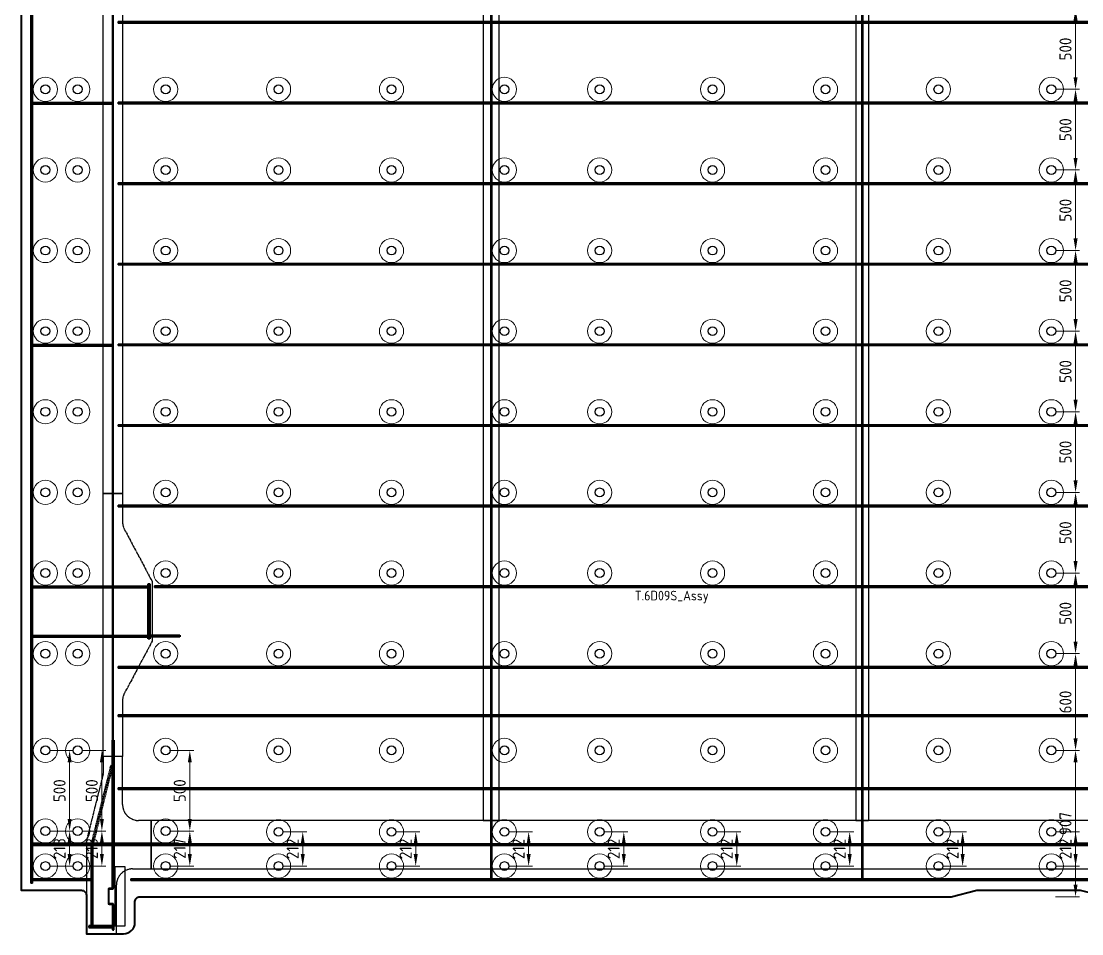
# Model space of a CAD drawing. Header units: millimetres. Extents: x -15442 to 12548, y -1071 to 35750.
# Drawn here: x -543 to 6031, y -1071 to 4589 of the extents above; entities that cross this region are included whole.
import ezdxf

# ---------------------------------------------------------------- set-up
doc = ezdxf.new("R2010")
doc.units = ezdxf.units.MM
doc.linetypes.add('AM_ISO02W050', pattern=[7.5, 6, -1.5])
doc.linetypes.add('AM_ISO09W050', pattern=[22.5, 12, -1.5, 3, -1.5, 3, -1.5])
for name, color, linetype, lineweight in [('Mechanical-AM_0', 7, 'Continuous', 40), ('Mechanical-AM_11', 3, 'AM_ISO09W050', 25), ('Mechanical-AM_3', 6, 'AM_ISO02W050', 35), ('Mechanical-AM_9', 253, 'Continuous', 0)]:
    doc.layers.add(name, color=color, linetype=linetype, lineweight=lineweight)
doc.styles.add('ACISOTS', font='isocp.shx', dxfattribs={"height": 1})
doc.styles.get("Standard").update_dxf_attribs({"font": 'ISOCP.SHX'})
doc.dimstyles.new('AM_ISO', dxfattribs={"dimtxt": 3, "dimasz": 3, "dimexe": 1, "dimexo": 1, "dimgap": 1, "dimtad": 1, "dimdec": 0, "dimdsep": 46, "dimtxsty": 'Standard', "dimcen": 0, "dimclrd": 256, "dimclre": 256, "dimclrt": 2, "dimadec": 0, "dimazin": 2, "dimtp": 0.1, "dimtm": 0.1, "dimtfac": 0.71, "dimtdec": 0, "dimtmove": 0, "dimatfit": 3, "dimfxl": 1, "dimtzin": 0, "dimlwd": -1, "dimlwe": -1, "dimarcsym": 1})

# ---------------------------------------------------------------- blocks, each defined once
blk = doc.blocks.new('cover in closed box DN90xSCH40')
for points in [[(30, 51), (5, 51), (5, 45), (30, 45)], [(36, -48), (36, 48), (30, 48), (30, -48)], [(30, -45), (5, -45), (5, -51), (30, -51)]]:
    blk.add_lwpolyline(points, close=True)
for points in [[(5, 51), (2, 51), (5, 48)], [(30, 48), (30, 51), (33, 48)], [(5, -51), (5, -48), (2, -51)], [(30, -48), (30, -51), (33, -48)]]:
    blk.add_solid(points)
blk = doc.blocks.new('*D1956')
at = {"layer": 'Defpoints', "color": 0, "transparency": 16777216}
for p in [(5842.3, 66.7), (5992.3, 66.7), (5842.3, -840.8)]:
    blk.add_point(p, dxfattribs=at)
at = {"layer": 'Mechanical-AM_9', "transparency": 16777216}
for p, q in [((5867.3, 66.7), (6017.3, 66.7)), ((5992.3, -765.8), (5992.3, -8.3)), ((5867.3, -840.8), (6017.3, -840.8))]:
    blk.add_line(p, q, dxfattribs=at)
for points in [[(5979.8, -8.3), (6004.8, -8.3), (5992.3, 66.7)], [(5979.8, -765.8), (6004.8, -765.8), (5992.3, -840.8)]]:
    blk.add_solid(points, dxfattribs=at)
at = {"layer": 'Mechanical-AM_9', "color": 2, "transparency": 16777216, "insert": (5929.8, -387), "char_height": 75, "attachment_point": 5, "rotation": 90}
blk.add_mtext('907', dxfattribs=at)
blk = doc.blocks.new('*D1955')
at = {"layer": 'Defpoints', "color": 0, "transparency": 16777216}
for p in [(5842.3, 666.7), (5992.3, 666.7), (5842.3, 66.7)]:
    blk.add_point(p, dxfattribs=at)
at = {"layer": 'Mechanical-AM_9', "transparency": 16777216}
for p, q in [((5867.3, 666.7), (6017.3, 666.7)), ((5992.3, 141.7), (5992.3, 591.7)), ((5867.3, 66.7), (6017.3, 66.7))]:
    blk.add_line(p, q, dxfattribs=at)
for points in [[(5979.8, 591.7), (6004.8, 591.7), (5992.3, 666.7)], [(5979.8, 141.7), (6004.8, 141.7), (5992.3, 66.7)]]:
    blk.add_solid(points, dxfattribs=at)
at = {"layer": 'Mechanical-AM_9', "color": 2, "transparency": 16777216, "insert": (5929.8, 366.7), "char_height": 75, "attachment_point": 5, "rotation": 90}
blk.add_mtext('600', dxfattribs=at)
blk = doc.blocks.new('*D1954')
at = {"layer": 'Defpoints', "color": 0, "transparency": 16777216}
for p in [(5842.3, 1166.7), (5992.3, 1166.7), (5842.3, 666.7)]:
    blk.add_point(p, dxfattribs=at)
at = {"layer": 'Mechanical-AM_9', "transparency": 16777216}
for p, q in [((5867.3, 1166.7), (6017.3, 1166.7)), ((5992.3, 741.7), (5992.3, 1091.7)), ((5867.3, 666.7), (6017.3, 666.7))]:
    blk.add_line(p, q, dxfattribs=at)
for points in [[(5979.8, 1091.7), (6004.8, 1091.7), (5992.3, 1166.7)], [(5979.8, 741.7), (6004.8, 741.7), (5992.3, 666.7)]]:
    blk.add_solid(points, dxfattribs=at)
at = {"layer": 'Mechanical-AM_9', "color": 2, "transparency": 16777216, "insert": (5929.8, 916.7), "char_height": 75, "attachment_point": 5, "rotation": 90}
blk.add_mtext('500', dxfattribs=at)
blk = doc.blocks.new('*D1953')
at = {"layer": 'Defpoints', "color": 0, "transparency": 16777216}
for p in [(5842.3, 1666.7), (5992.3, 1666.7), (5842.3, 1166.7)]:
    blk.add_point(p, dxfattribs=at)
at = {"layer": 'Mechanical-AM_9', "transparency": 16777216}
for p, q in [((5867.3, 1666.7), (6017.3, 1666.7)), ((5992.3, 1241.7), (5992.3, 1591.7)), ((5867.3, 1166.7), (6017.3, 1166.7))]:
    blk.add_line(p, q, dxfattribs=at)
for points in [[(5979.8, 1591.7), (6004.8, 1591.7), (5992.3, 1666.7)], [(5979.8, 1241.7), (6004.8, 1241.7), (5992.3, 1166.7)]]:
    blk.add_solid(points, dxfattribs=at)
at = {"layer": 'Mechanical-AM_9', "color": 2, "transparency": 16777216, "insert": (5929.8, 1416.7), "char_height": 75, "attachment_point": 5, "rotation": 90}
blk.add_mtext('500', dxfattribs=at)
blk = doc.blocks.new('*D1952')
at = {"layer": 'Defpoints', "color": 0, "transparency": 16777216}
for p in [(5842.3, 2166.7), (5992.3, 2166.7), (5842.3, 1666.7)]:
    blk.add_point(p, dxfattribs=at)
at = {"layer": 'Mechanical-AM_9', "transparency": 16777216}
for p, q in [((5867.3, 2166.7), (6017.3, 2166.7)), ((5992.3, 1741.7), (5992.3, 2091.7)), ((5867.3, 1666.7), (6017.3, 1666.7))]:
    blk.add_line(p, q, dxfattribs=at)
for points in [[(5979.8, 2091.7), (6004.8, 2091.7), (5992.3, 2166.7)], [(5979.8, 1741.7), (6004.8, 1741.7), (5992.3, 1666.7)]]:
    blk.add_solid(points, dxfattribs=at)
at = {"layer": 'Mechanical-AM_9', "color": 2, "transparency": 16777216, "insert": (5929.8, 1916.7), "char_height": 75, "attachment_point": 5, "rotation": 90}
blk.add_mtext('500', dxfattribs=at)
blk = doc.blocks.new('*D1951')
at = {"layer": 'Defpoints', "color": 0, "transparency": 16777216}
for p in [(5842.3, 2666.7), (5992.3, 2666.7), (5842.3, 2166.7)]:
    blk.add_point(p, dxfattribs=at)
at = {"layer": 'Mechanical-AM_9', "transparency": 16777216}
for p, q in [((5867.3, 2666.7), (6017.3, 2666.7)), ((5992.3, 2241.7), (5992.3, 2591.7)), ((5867.3, 2166.7), (6017.3, 2166.7))]:
    blk.add_line(p, q, dxfattribs=at)
for points in [[(5979.8, 2591.7), (6004.8, 2591.7), (5992.3, 2666.7)], [(5979.8, 2241.7), (6004.8, 2241.7), (5992.3, 2166.7)]]:
    blk.add_solid(points, dxfattribs=at)
at = {"layer": 'Mechanical-AM_9', "color": 2, "transparency": 16777216, "insert": (5929.8, 2416.7), "char_height": 75, "attachment_point": 5, "rotation": 90}
blk.add_mtext('500', dxfattribs=at)
blk = doc.blocks.new('*D1950')
at = {"layer": 'Defpoints', "color": 0, "transparency": 16777216}
for p in [(5842.3, 3166.7), (5992.3, 3166.7), (5842.3, 2666.7)]:
    blk.add_point(p, dxfattribs=at)
at = {"layer": 'Mechanical-AM_9', "transparency": 16777216}
for p, q in [((5867.3, 3166.7), (6017.3, 3166.7)), ((5992.3, 2741.7), (5992.3, 3091.7)), ((5867.3, 2666.7), (6017.3, 2666.7))]:
    blk.add_line(p, q, dxfattribs=at)
for points in [[(5979.8, 3091.7), (6004.8, 3091.7), (5992.3, 3166.7)], [(5979.8, 2741.7), (6004.8, 2741.7), (5992.3, 2666.7)]]:
    blk.add_solid(points, dxfattribs=at)
at = {"layer": 'Mechanical-AM_9', "color": 2, "transparency": 16777216, "insert": (5929.8, 2916.7), "char_height": 75, "attachment_point": 5, "rotation": 90}
blk.add_mtext('500', dxfattribs=at)
blk = doc.blocks.new('*D1949')
at = {"layer": 'Defpoints', "color": 0, "transparency": 16777216}
for p in [(5842.3, 3666.7), (5992.3, 3666.7), (5842.3, 3166.7)]:
    blk.add_point(p, dxfattribs=at)
at = {"layer": 'Mechanical-AM_9', "transparency": 16777216}
for p, q in [((5867.3, 3666.7), (6017.3, 3666.7)), ((5992.3, 3241.7), (5992.3, 3591.7)), ((5867.3, 3166.7), (6017.3, 3166.7))]:
    blk.add_line(p, q, dxfattribs=at)
for points in [[(5979.8, 3591.7), (6004.8, 3591.7), (5992.3, 3666.7)], [(5979.8, 3241.7), (6004.8, 3241.7), (5992.3, 3166.7)]]:
    blk.add_solid(points, dxfattribs=at)
at = {"layer": 'Mechanical-AM_9', "color": 2, "transparency": 16777216, "insert": (5929.8, 3416.7), "char_height": 75, "attachment_point": 5, "rotation": 90}
blk.add_mtext('500', dxfattribs=at)
blk = doc.blocks.new('*D1948')
at = {"layer": 'Defpoints', "color": 0, "transparency": 16777216}
for p in [(5842.3, 4166.7), (5992.3, 4166.7), (5842.3, 3666.7)]:
    blk.add_point(p, dxfattribs=at)
at = {"layer": 'Mechanical-AM_9', "transparency": 16777216}
for p, q in [((5867.3, 4166.7), (6017.3, 4166.7)), ((5992.3, 3741.7), (5992.3, 4091.7)), ((5867.3, 3666.7), (6017.3, 3666.7))]:
    blk.add_line(p, q, dxfattribs=at)
for points in [[(5979.8, 4091.7), (6004.8, 4091.7), (5992.3, 4166.7)], [(5979.8, 3741.7), (6004.8, 3741.7), (5992.3, 3666.7)]]:
    blk.add_solid(points, dxfattribs=at)
at = {"layer": 'Mechanical-AM_9', "color": 2, "transparency": 16777216, "insert": (5929.8, 3916.7), "char_height": 75, "attachment_point": 5, "rotation": 90}
blk.add_mtext('500', dxfattribs=at)
blk = doc.blocks.new('*D1947')
at = {"layer": 'Defpoints', "color": 0, "transparency": 16777216}
for p in [(5842.3, 4666.7), (5992.3, 4666.7), (5842.3, 4166.7)]:
    blk.add_point(p, dxfattribs=at)
at = {"layer": 'Mechanical-AM_9', "transparency": 16777216}
for p, q in [((5867.3, 4666.7), (6017.3, 4666.7)), ((5992.3, 4241.7), (5992.3, 4591.7)), ((5867.3, 4166.7), (6017.3, 4166.7))]:
    blk.add_line(p, q, dxfattribs=at)
for points in [[(5979.8, 4591.7), (6004.8, 4591.7), (5992.3, 4666.7)], [(5979.8, 4241.7), (6004.8, 4241.7), (5992.3, 4166.7)]]:
    blk.add_solid(points, dxfattribs=at)
at = {"layer": 'Mechanical-AM_9', "color": 2, "transparency": 16777216, "insert": (5929.8, 4416.7), "char_height": 75, "attachment_point": 5, "rotation": 90}
blk.add_mtext('500', dxfattribs=at)
blk = doc.blocks.new('*D1936')
at = {"layer": 'Defpoints', "color": 0, "transparency": 16777216}
for p in [(5842.3, -438.3), (5842.3, -650.8), (5992.3, -650.8)]:
    blk.add_point(p, dxfattribs=at)
at = {"layer": 'Mechanical-AM_9', "transparency": 16777216}
for p, q in [((5867.3, -438.3), (6017.3, -438.3)), ((5992.3, -513.3), (5992.3, -575.8)), ((5867.3, -650.8), (6017.3, -650.8))]:
    blk.add_line(p, q, dxfattribs=at)
for points in [[(5979.8, -513.3), (6004.8, -513.3), (5992.3, -438.3)], [(5979.8, -575.8), (6004.8, -575.8), (5992.3, -650.8)]]:
    blk.add_solid(points, dxfattribs=at)
at = {"layer": 'Mechanical-AM_9', "color": 2, "transparency": 16777216, "insert": (5929.8, -544.5), "char_height": 75, "attachment_point": 5, "rotation": 90}
blk.add_mtext('212', dxfattribs=at)
blk = doc.blocks.new('*D1921')
at = {"layer": 'Defpoints', "color": 0, "transparency": 16777216}
for p in [(5142.3, -438.3), (5142.3, -650.8), (5292.3, -650.8)]:
    blk.add_point(p, dxfattribs=at)
at = {"layer": 'Mechanical-AM_9', "transparency": 16777216}
for p, q in [((5167.3, -438.3), (5317.3, -438.3)), ((5292.3, -513.3), (5292.3, -575.8)), ((5167.3, -650.8), (5317.3, -650.8))]:
    blk.add_line(p, q, dxfattribs=at)
for points in [[(5279.8, -513.3), (5304.8, -513.3), (5292.3, -438.3)], [(5279.8, -575.8), (5304.8, -575.8), (5292.3, -650.8)]]:
    blk.add_solid(points, dxfattribs=at)
at = {"layer": 'Mechanical-AM_9', "color": 2, "transparency": 16777216, "insert": (5229.8, -544.5), "char_height": 75, "attachment_point": 5, "rotation": 90}
blk.add_mtext('212', dxfattribs=at)
blk = doc.blocks.new('*D1920')
at = {"layer": 'Defpoints', "color": 0, "transparency": 16777216}
for p in [(4442.3, -438.3), (4442.3, -650.8), (4592.3, -650.8)]:
    blk.add_point(p, dxfattribs=at)
at = {"layer": 'Mechanical-AM_9', "transparency": 16777216}
for p, q in [((4467.3, -438.3), (4617.3, -438.3)), ((4592.3, -513.3), (4592.3, -575.8)), ((4467.3, -650.8), (4617.3, -650.8))]:
    blk.add_line(p, q, dxfattribs=at)
for points in [[(4579.8, -513.3), (4604.8, -513.3), (4592.3, -438.3)], [(4579.8, -575.8), (4604.8, -575.8), (4592.3, -650.8)]]:
    blk.add_solid(points, dxfattribs=at)
at = {"layer": 'Mechanical-AM_9', "color": 2, "transparency": 16777216, "insert": (4529.8, -544.5), "char_height": 75, "attachment_point": 5, "rotation": 90}
blk.add_mtext('212', dxfattribs=at)
blk = doc.blocks.new('*D1919')
at = {"layer": 'Defpoints', "color": 0, "transparency": 16777216}
for p in [(3742.3, -438.3), (3742.3, -650.8), (3892.3, -650.8)]:
    blk.add_point(p, dxfattribs=at)
at = {"layer": 'Mechanical-AM_9', "transparency": 16777216}
for p, q in [((3767.3, -438.3), (3917.3, -438.3)), ((3892.3, -513.3), (3892.3, -575.8)), ((3767.3, -650.8), (3917.3, -650.8))]:
    blk.add_line(p, q, dxfattribs=at)
for points in [[(3879.8, -513.3), (3904.8, -513.3), (3892.3, -438.3)], [(3879.8, -575.8), (3904.8, -575.8), (3892.3, -650.8)]]:
    blk.add_solid(points, dxfattribs=at)
at = {"layer": 'Mechanical-AM_9', "color": 2, "transparency": 16777216, "insert": (3829.8, -544.5), "char_height": 75, "attachment_point": 5, "rotation": 90}
blk.add_mtext('212', dxfattribs=at)
blk = doc.blocks.new('*D1918')
at = {"layer": 'Defpoints', "color": 0, "transparency": 16777216}
for p in [(3042.3, -438.3), (3042.3, -650.8), (3192.3, -650.8)]:
    blk.add_point(p, dxfattribs=at)
at = {"layer": 'Mechanical-AM_9', "transparency": 16777216}
for p, q in [((3067.3, -438.3), (3217.3, -438.3)), ((3192.3, -513.3), (3192.3, -575.8)), ((3067.3, -650.8), (3217.3, -650.8))]:
    blk.add_line(p, q, dxfattribs=at)
for points in [[(3179.8, -513.3), (3204.8, -513.3), (3192.3, -438.3)], [(3179.8, -575.8), (3204.8, -575.8), (3192.3, -650.8)]]:
    blk.add_solid(points, dxfattribs=at)
at = {"layer": 'Mechanical-AM_9', "color": 2, "transparency": 16777216, "insert": (3129.8, -544.5), "char_height": 75, "attachment_point": 5, "rotation": 90}
blk.add_mtext('212', dxfattribs=at)
blk = doc.blocks.new('*D1917')
at = {"layer": 'Defpoints', "color": 0, "transparency": 16777216}
for p in [(2452.3, -438.3), (2452.3, -650.8), (2602.3, -650.8)]:
    blk.add_point(p, dxfattribs=at)
at = {"layer": 'Mechanical-AM_9', "transparency": 16777216}
for p, q in [((2477.3, -438.3), (2627.3, -438.3)), ((2602.3, -513.3), (2602.3, -575.8)), ((2477.3, -650.8), (2627.3, -650.8))]:
    blk.add_line(p, q, dxfattribs=at)
for points in [[(2589.8, -513.3), (2614.8, -513.3), (2602.3, -438.3)], [(2589.8, -575.8), (2614.8, -575.8), (2602.3, -650.8)]]:
    blk.add_solid(points, dxfattribs=at)
at = {"layer": 'Mechanical-AM_9', "color": 2, "transparency": 16777216, "insert": (2539.8, -544.5), "char_height": 75, "attachment_point": 5, "rotation": 90}
blk.add_mtext('212', dxfattribs=at)
blk = doc.blocks.new('*D1916')
at = {"layer": 'Defpoints', "color": 0, "transparency": 16777216}
for p in [(1752.3, -438.3), (1752.3, -650.8), (1902.3, -650.8)]:
    blk.add_point(p, dxfattribs=at)
at = {"layer": 'Mechanical-AM_9', "transparency": 16777216}
for p, q in [((1777.3, -438.3), (1927.3, -438.3)), ((1902.3, -513.3), (1902.3, -575.8)), ((1777.3, -650.8), (1927.3, -650.8))]:
    blk.add_line(p, q, dxfattribs=at)
for points in [[(1889.8, -513.3), (1914.8, -513.3), (1902.3, -438.3)], [(1889.8, -575.8), (1914.8, -575.8), (1902.3, -650.8)]]:
    blk.add_solid(points, dxfattribs=at)
at = {"layer": 'Mechanical-AM_9', "color": 2, "transparency": 16777216, "insert": (1839.8, -544.5), "char_height": 75, "attachment_point": 5, "rotation": 90}
blk.add_mtext('212', dxfattribs=at)
blk = doc.blocks.new('*D1915')
at = {"layer": 'Defpoints', "color": 0, "transparency": 16777216}
for p in [(1052.3, -438.3), (1052.3, -650.8), (1202.3, -650.8)]:
    blk.add_point(p, dxfattribs=at)
at = {"layer": 'Mechanical-AM_9', "transparency": 16777216}
for p, q in [((1077.3, -438.3), (1227.3, -438.3)), ((1202.3, -513.3), (1202.3, -575.8)), ((1077.3, -650.8), (1227.3, -650.8))]:
    blk.add_line(p, q, dxfattribs=at)
for points in [[(1189.8, -513.3), (1214.8, -513.3), (1202.3, -438.3)], [(1189.8, -575.8), (1214.8, -575.8), (1202.3, -650.8)]]:
    blk.add_solid(points, dxfattribs=at)
at = {"layer": 'Mechanical-AM_9', "color": 2, "transparency": 16777216, "insert": (1139.8, -544.5), "char_height": 75, "attachment_point": 5, "rotation": 90}
blk.add_mtext('212', dxfattribs=at)
blk = doc.blocks.new('*D1914')
at = {"layer": 'Defpoints', "color": 0, "transparency": 16777216}
for p in [(352.3, 66.7), (352.3, -433.3), (502.3, -433.3)]:
    blk.add_point(p, dxfattribs=at)
at = {"layer": 'Mechanical-AM_9', "transparency": 16777216}
for p, q in [((377.3, 66.7), (527.3, 66.7)), ((502.3, -8.3), (502.3, -358.3)), ((377.3, -433.3), (527.3, -433.3))]:
    blk.add_line(p, q, dxfattribs=at)
for points in [[(489.8, -8.3), (514.8, -8.3), (502.3, 66.7)], [(489.8, -358.3), (514.8, -358.3), (502.3, -433.3)]]:
    blk.add_solid(points, dxfattribs=at)
at = {"layer": 'Mechanical-AM_9', "color": 2, "transparency": 16777216, "insert": (439.8, -183.3), "char_height": 75, "attachment_point": 5, "rotation": 90}
blk.add_mtext('500', dxfattribs=at)
blk = doc.blocks.new('*D1913')
at = {"layer": 'Defpoints', "color": 0, "transparency": 16777216}
for p in [(352.3, -433.3), (352.3, -650.8), (502.3, -650.8)]:
    blk.add_point(p, dxfattribs=at)
at = {"layer": 'Mechanical-AM_9', "transparency": 16777216}
for p, q in [((377.3, -433.3), (527.3, -433.3)), ((502.3, -508.3), (502.3, -575.8)), ((377.3, -650.8), (527.3, -650.8))]:
    blk.add_line(p, q, dxfattribs=at)
for points in [[(489.8, -508.3), (514.8, -508.3), (502.3, -433.3)], [(489.8, -575.8), (514.8, -575.8), (502.3, -650.8)]]:
    blk.add_solid(points, dxfattribs=at)
at = {"layer": 'Mechanical-AM_9', "color": 2, "transparency": 16777216, "insert": (439.8, -542), "char_height": 75, "attachment_point": 5, "rotation": 90}
blk.add_mtext('217', dxfattribs=at)
blk = doc.blocks.new('*D1912')
at = {"layer": 'Defpoints', "color": 0, "transparency": 16777216}
for p in [(-392.7, 66.7), (-392.7, -433.3), (-242.7, -433.3)]:
    blk.add_point(p, dxfattribs=at)
at = {"layer": 'Mechanical-AM_9', "transparency": 16777216}
for p, q in [((-367.7, 66.7), (-217.7, 66.7)), ((-242.7, -8.3), (-242.7, -358.3)), ((-367.7, -433.3), (-217.7, -433.3))]:
    blk.add_line(p, q, dxfattribs=at)
for points in [[(-255.2, -8.3), (-230.2, -8.3), (-242.7, 66.7)], [(-255.2, -358.3), (-230.2, -358.3), (-242.7, -433.3)]]:
    blk.add_solid(points, dxfattribs=at)
at = {"layer": 'Mechanical-AM_9', "color": 2, "transparency": 16777216, "insert": (-305.2, -183.3), "char_height": 75, "attachment_point": 5, "rotation": 90}
blk.add_mtext('500', dxfattribs=at)
blk = doc.blocks.new('*D1911')
at = {"layer": 'Defpoints', "color": 0, "transparency": 16777216}
for p in [(-392.7, -433.3), (-392.7, -650.8), (-242.7, -650.8)]:
    blk.add_point(p, dxfattribs=at)
at = {"layer": 'Mechanical-AM_9', "transparency": 16777216}
for p, q in [((-367.7, -433.3), (-217.7, -433.3)), ((-242.7, -508.3), (-242.7, -575.8)), ((-367.7, -650.8), (-217.7, -650.8))]:
    blk.add_line(p, q, dxfattribs=at)
for points in [[(-255.2, -508.3), (-230.2, -508.3), (-242.7, -433.3)], [(-255.2, -575.8), (-230.2, -575.8), (-242.7, -650.8)]]:
    blk.add_solid(points, dxfattribs=at)
at = {"layer": 'Mechanical-AM_9', "color": 2, "transparency": 16777216, "insert": (-305.2, -542), "char_height": 75, "attachment_point": 5, "rotation": 90}
blk.add_mtext('218', dxfattribs=at)
blk = doc.blocks.new('*D1910')
at = {"layer": 'Defpoints', "color": 0, "transparency": 16777216}
for p in [(-192.7, 66.7), (-192.7, -433.3), (-42.7, -433.3)]:
    blk.add_point(p, dxfattribs=at)
at = {"layer": 'Mechanical-AM_9', "transparency": 16777216}
for p, q in [((-167.7, 66.7), (-17.7, 66.7)), ((-42.7, -8.3), (-42.7, -358.3)), ((-167.7, -433.3), (-17.7, -433.3))]:
    blk.add_line(p, q, dxfattribs=at)
for points in [[(-55.2, -8.3), (-30.2, -8.3), (-42.7, 66.7)], [(-55.2, -358.3), (-30.2, -358.3), (-42.7, -433.3)]]:
    blk.add_solid(points, dxfattribs=at)
at = {"layer": 'Mechanical-AM_9', "color": 2, "transparency": 16777216, "insert": (-105.2, -183.3), "char_height": 75, "attachment_point": 5, "rotation": 90}
blk.add_mtext('500', dxfattribs=at)
blk = doc.blocks.new('*D1909')
at = {"layer": 'Defpoints', "color": 0, "transparency": 16777216}
for p in [(-192.7, -433.3), (-192.7, -650.8), (-42.7, -650.8)]:
    blk.add_point(p, dxfattribs=at)
at = {"layer": 'Mechanical-AM_9', "transparency": 16777216}
for p, q in [((-167.7, -433.3), (-17.7, -433.3)), ((-42.7, -508.3), (-42.7, -575.8)), ((-167.7, -650.8), (-17.7, -650.8))]:
    blk.add_line(p, q, dxfattribs=at)
for points in [[(-55.2, -508.3), (-30.2, -508.3), (-42.7, -433.3)], [(-55.2, -575.8), (-30.2, -575.8), (-42.7, -650.8)]]:
    blk.add_solid(points, dxfattribs=at)
at = {"layer": 'Mechanical-AM_9', "color": 2, "transparency": 16777216, "insert": (-105.2, -542), "char_height": 75, "attachment_point": 5, "rotation": 90}
blk.add_mtext('218', dxfattribs=at)

msp = doc.modelspace()

# ---------------------------------------------------------------- linework, layer by layer
msp.add_lwpolyline([(37.3, -1021.2), (102.3, -1021.2), (102.3, -656.2), (37.3, -656.2)], close=True)
for centre in [(-392.7, 4166.7), (-192.7, 4166.7), (352.3, 4166.7), (1052.3, 4166.7), (1752.3, 4166.7), (2452.3, 4166.7), (3042.3, 4166.7), (3742.3, 4166.7), (4442.3, 4166.7), (5142.3, 4166.7), (5842.3, 4166.7), (-392.7, 3666.7), (-192.7, 3666.7), (352.3, 3666.7), (1052.3, 3666.7), (1752.3, 3666.7), (2452.3, 3666.7), (3042.3, 3666.7), (3742.3, 3666.7), (4442.3, 3666.7), (5142.3, 3666.7), (5842.3, 3666.7), (-392.7, 3166.7), (-192.7, 3166.7), (352.3, 3166.7), (1052.3, 3166.7), (1752.3, 3166.7), (2452.3, 3166.7), (3042.3, 3166.7), (3742.3, 3166.7), (4442.3, 3166.7), (5142.3, 3166.7), (5842.3, 3166.7), (-392.7, 2666.7), (-192.7, 2666.7), (352.3, 2666.7), (1052.3, 2666.7), (1752.3, 2666.7), (2452.3, 2666.7), (3042.3, 2666.7), (3742.3, 2666.7), (4442.3, 2666.7), (5142.3, 2666.7), (5842.3, 2666.7), (-392.7, 2166.7), (-192.7, 2166.7), (352.3, 2166.7), (1052.3, 2166.7), (1752.3, 2166.7), (2452.3, 2166.7), (3042.3, 2166.7), (3742.3, 2166.7), (4442.3, 2166.7), (5142.3, 2166.7), (5842.3, 2166.7), (-392.7, 1666.7), (-192.7, 1666.7), (352.3, 1666.7), (1052.3, 1666.7), (1752.3, 1666.7), (2452.3, 1666.7), (3042.3, 1666.7), (3742.3, 1666.7), (4442.3, 1666.7), (5142.3, 1666.7), (5842.3, 1666.7), (-392.7, 1166.7), (-192.7, 1166.7), (352.3, 1166.7), (1052.3, 1166.7), (1752.3, 1166.7), (2452.3, 1166.7), (3042.3, 1166.7), (3742.3, 1166.7), (4442.3, 1166.7), (5142.3, 1166.7), (5842.3, 1166.7), (-392.7, 666.7), (-192.7, 666.7), (352.3, 666.7), (1052.3, 666.7), (1752.3, 666.7), (2452.3, 666.7), (3042.3, 666.7), (3742.3, 666.7), (4442.3, 666.7), (5142.3, 666.7), (5842.3, 666.7), (-392.7, 66.7), (-192.7, 66.7), (352.3, 66.7), (1052.3, 66.7), (1752.3, 66.7), (2452.3, 66.7), (3042.3, 66.7), (3742.3, 66.7), (4442.3, 66.7), (5142.3, 66.7), (5842.3, 66.7)]:
    msp.add_circle(centre, 27.5)
at = {"color": 4}
for centre in [(-392.7, -433.3), (-192.7, -433.3), (352.3, -433.3), (1052.3, -438.3), (1752.3, -438.3), (2452.3, -438.3), (3042.3, -438.3), (3742.3, -438.3), (4442.3, -438.3), (5142.3, -438.3), (5842.3, -438.3), (-392.7, -650.8), (-192.7, -650.8), (352.3, -650.8), (1052.3, -650.8), (1752.3, -650.8), (2452.3, -650.8), (3042.3, -650.8), (3742.3, -650.8), (4442.3, -650.8), (5142.3, -650.8), (5842.3, -650.8)]:
    msp.add_circle(centre, 27.5, dxfattribs=at)
at = {"layer": 'Mechanical-AM_0'}
msp.add_lwpolyline([(11642.3, 10144.2), (-7.7, 10144.2), (-7.7, 9699.2, -0.414214), (-37.7, 9669.2), (-542.7, 9669.2), (-542.7, -800.8), (-168.7, -800.8, -0.414214), (-138.7, -830.8), (-138.7, -1070.8), (92.3, -1070.8, 0.414214), (162.3, -1000.8), (162.3, -870.8, -0.414214), (192.3, -840.8), (5220.3, -840.8), (5380.3, -800.8), (6021.3, -800.8), (6086.3, -816.8)], format="xyb", dxfattribs=at)
at = {"layer": 'Mechanical-AM_0', "linetype": 'AM_ISO02W050'}
for points in [[(2367.3, -515.2), (2373.3, -515.2), (2373.3, 9570.7), (2367.3, 9570.7)], [(4667.3, -515.2), (4673.3, -515.2), (4673.3, 9570.7), (4667.3, 9570.7)], [(22.3, 129.7), (28.3, 129.7), (28.3, 8994.7), (22.3, 8994.7)], [(-472.7, 4076.7), (22.3, 4076.7), (22.3, 4082.7), (-472.7, 4082.7)], [(-472.7, 2576.7), (22.3, 2576.7), (22.3, 2582.7), (-472.7, 2582.7)], [(-472.7, 1076.7), (22.3, 1076.7), (22.3, 1082.7), (-472.7, 1082.7)], [(28.3, 1076.7), (243.8, 1076.7), (243.8, 1082.7), (28.3, 1082.7)], [(243.8, 1099.7), (253.8, 1099.7), (253.8, 758.7), (243.8, 758.7)], [(-472.7, 771.7), (22.3, 771.7), (22.3, 777.7), (-472.7, 777.7)], [(28.3, 771.7), (243.8, 771.7), (243.8, 777.7), (28.3, 777.7)], [(441.3, 771.7), (253.8, 771.7), (253.8, 781.7), (441.3, 781.7)], [(22.3, 129.7), (32.3, 129.7), (32.3, -787.7), (22.3, -787.7)], [(-104.5, -509.8), (16.5, -24.7), (22.3, -26.1), (-98.7, -511.2)], [(-472.7, -521.2), (22.3, -521.2), (22.3, -511.2), (-472.7, -511.2)], [(-108.7, -1020.8), (-98.7, -1020.8), (-98.7, -521.2), (-108.7, -521.2)], [(32.3, -521.2), (432.8, -521.2), (432.8, -511.2), (32.3, -511.2)], [(432.8, -521.2), (5982.3, -521.2), (5982.3, -515.2), (432.8, -515.2)], [(2367.3, -730.8), (2373.3, -730.8), (2373.3, -521.2), (2367.3, -521.2)], [(4667.3, -730.8), (4673.3, -730.8), (4673.3, -521.2), (4667.3, -521.2)], [(5982.3, -521.2), (7032.3, -521.2), (7032.3, -511.2), (5982.3, -511.2)], [(22.3, -1045.8), (32.3, -1045.8), (32.3, -889.7), (22.3, -889.7)], [(-123.7, -1030.8), (22.3, -1030.8), (22.3, -1020.8), (-123.7, -1020.8)]]:
    msp.add_lwpolyline(points, close=True, dxfattribs=at)
at = {"layer": 'Mechanical-AM_11', "color": 3}
for points in [[(2420.3, 9423.7), (2320.3, 9423.7), (2320.3, -368.2), (2420.3, -368.2)], [(4710.3, 9423.7), (4630.3, 9423.7), (4630.3, -368.2), (4710.3, -368.2)], [(-34.7, 1659.7), (-34.7, 8944.7), (85.3, 8944.7), (85.3, 1659.7)], [(11411.8, -368.2), (261.8, -368.2), (261.8, -668.2), (11411.8, -668.2)]]:
    msp.add_lwpolyline(points, close=True, dxfattribs=at)
msp.add_lwpolyline([(268.8, 743.7), (97, 420.8, 0.122826), (85.3, 373.8), (85.3, 28.7), (-34.7, 28.7), (-34.7, 1659.7), (85.3, 1659.7), (85.3, 1484.7, 0.122826), (97, 1437.7), (268.8, 1114.7), (268.8, 743.7)], format="xyb", dxfattribs=at)
msp.add_lwpolyline([(-138.7, -1070.8), (47.3, -1070.8), (47.3, -768.2, -0.414214), (147.3, -668.2), (261.8, -668.2), (261.8, -368.2), (185.3, -368.2, -0.414214), (85.3, -268.2), (85.3, 28.7), (-34.7, 28.7), (-34.7, -75.6, -0.061187), (-35.6, -82.8), (-138.7, -496.2)], format="xyb", close=True, dxfattribs=at)
at = {"layer": 'Mechanical-AM_3', "color": 30, "linetype": 'AM_ISO02W050'}
for points in [[(-472.7, 9591.7), (-472.7, -755.8), (-482.7, -755.8), (-482.7, 9591.7)], [(11576.3, 4576.7), (58.3, 4576.7), (58.3, 4586.7), (11576.3, 4586.7)], [(11576.3, 4076.7), (58.3, 4076.7), (58.3, 4086.7), (11576.3, 4086.7)], [(11576.3, 3576.7), (58.3, 3576.7), (58.3, 3586.7), (11576.3, 3586.7)], [(11576.3, 3077.2), (58.3, 3077.2), (58.3, 3087.2), (11576.3, 3087.2)], [(11576.3, 2577.2), (58.3, 2577.2), (58.3, 2587.2), (11576.3, 2587.2)], [(11576.3, 2076.7), (58.3, 2076.7), (58.3, 2086.7), (11576.3, 2086.7)], [(11576.3, 1576.7), (58.3, 1576.7), (58.3, 1586.7), (11576.3, 1586.7)], [(11350.8, 1076.7), (283.8, 1076.7), (283.8, 1086.7), (11350.8, 1086.7)], [(6887.3, 576.7), (58.3, 576.7), (58.3, 586.7), (6887.3, 586.7)], [(11576.3, 276.7), (58.3, 276.7), (58.3, 286.7), (11576.3, 286.7)], [(11576.3, -176.2), (58.3, -176.2), (58.3, -166.2), (11576.3, -166.2)], [(137.3, -740.7), (11497.3, -740.7), (11497.3, -730.8), (137.3, -730.8)]]:
    msp.add_lwpolyline(points, close=True, dxfattribs=at)
at = {"layer": 'Mechanical-AM_3', "color": 6, "linetype": 'AM_ISO02W050'}
msp.add_lwpolyline([(-108.7, -740.8), (-472.7, -740.8), (-472.7, -730.8), (-108.7, -730.8)], close=True, dxfattribs=at)
at = {"layer": 'Mechanical-AM_9'}
for centre in [(-392.7, 4166.7), (-192.7, 4166.7), (352.3, 4166.7), (1052.3, 4166.7), (1752.3, 4166.7), (2452.3, 4166.7), (3042.3, 4166.7), (3742.3, 4166.7), (4442.3, 4166.7), (5142.3, 4166.7), (5842.3, 4166.7), (-392.7, 3666.7), (-192.7, 3666.7), (352.3, 3666.7), (1052.3, 3666.7), (1752.3, 3666.7), (2452.3, 3666.7), (3042.3, 3666.7), (3742.3, 3666.7), (4442.3, 3666.7), (5142.3, 3666.7), (5842.3, 3666.7), (-392.7, 3166.7), (-192.7, 3166.7), (352.3, 3166.7), (1052.3, 3166.7), (1752.3, 3166.7), (2452.3, 3166.7), (3042.3, 3166.7), (3742.3, 3166.7), (4442.3, 3166.7), (5142.3, 3166.7), (5842.3, 3166.7), (-392.7, 2666.7), (-192.7, 2666.7), (352.3, 2666.7), (1052.3, 2666.7), (1752.3, 2666.7), (2452.3, 2666.7), (3042.3, 2666.7), (3742.3, 2666.7), (4442.3, 2666.7), (5142.3, 2666.7), (5842.3, 2666.7), (-392.7, 2166.7), (-192.7, 2166.7), (352.3, 2166.7), (1052.3, 2166.7), (1752.3, 2166.7), (2452.3, 2166.7), (3042.3, 2166.7), (3742.3, 2166.7), (4442.3, 2166.7), (5142.3, 2166.7), (5842.3, 2166.7), (-392.7, 1666.7), (-192.7, 1666.7), (352.3, 1666.7), (1052.3, 1666.7), (1752.3, 1666.7), (2452.3, 1666.7), (3042.3, 1666.7), (3742.3, 1666.7), (4442.3, 1666.7), (5142.3, 1666.7), (5842.3, 1666.7), (-392.7, 1166.7), (-192.7, 1166.7), (352.3, 1166.7), (1052.3, 1166.7), (1752.3, 1166.7), (2452.3, 1166.7), (3042.3, 1166.7), (3742.3, 1166.7), (4442.3, 1166.7), (5142.3, 1166.7), (5842.3, 1166.7), (-392.7, 666.7), (-192.7, 666.7), (352.3, 666.7), (1052.3, 666.7), (1752.3, 666.7), (2452.3, 666.7), (3042.3, 666.7), (3742.3, 666.7), (4442.3, 666.7), (5142.3, 666.7), (5842.3, 666.7), (-392.7, 66.7), (-192.7, 66.7), (352.3, 66.7), (1052.3, 66.7), (1752.3, 66.7), (2452.3, 66.7), (3042.3, 66.7), (3742.3, 66.7), (4442.3, 66.7), (5142.3, 66.7), (5842.3, 66.7), (-392.7, -433.3), (-192.7, -433.3), (352.3, -433.3), (1052.3, -438.3), (1752.3, -438.3), (2452.3, -438.3), (3042.3, -438.3), (3742.3, -438.3), (4442.3, -438.3), (5142.3, -438.3), (5842.3, -438.3), (-392.7, -650.8), (-192.7, -650.8), (352.3, -650.8), (1052.3, -650.8), (1752.3, -650.8), (2452.3, -650.8), (3042.3, -650.8), (3742.3, -650.8), (4442.3, -650.8), (5142.3, -650.8), (5842.3, -650.8)]:
    msp.add_circle(centre, 75, dxfattribs=at)

# ---------------------------------------------------------------- block references
at = {"rotation": 180}
msp.add_blockref('cover in closed box DN90xSCH40', (32.3, -838.7), dxfattribs=at)

# ---------------------------------------------------------------- texts
at = {"layer": 'Mechanical-AM_9', "insert": (3260.2, 978.6), "char_height": 60, "width": 700.989, "attachment_point": 7, "style": 'ACISOTS'}
msp.add_mtext('T.6D09S_Assy', dxfattribs=at)

# ---------------------------------------------------------------- dimensions: what is measured, and where the dimension line sits
at = {"layer": 'Mechanical-AM_9'}
for p1, p2, distance, picture, middle in [((5842.3, 4166.7), (5842.3, 4666.7), -150, '*D1947', (5929.8, 4416.7)), ((5842.3, 3666.7), (5842.3, 4166.7), -150, '*D1948', (5929.8, 3916.7)), ((5842.3, 3166.7), (5842.3, 3666.7), -150, '*D1949', (5929.8, 3416.7)), ((5842.3, 2666.7), (5842.3, 3166.7), -150, '*D1950', (5929.8, 2916.7)), ((5842.3, 2166.7), (5842.3, 2666.7), -150, '*D1951', (5929.8, 2416.7)), ((5842.3, 1666.7), (5842.3, 2166.7), -150, '*D1952', (5929.8, 1916.7)), ((5842.3, 1166.7), (5842.3, 1666.7), -150, '*D1953', (5929.8, 1416.7)), ((5842.3, 666.7), (5842.3, 1166.7), -150, '*D1954', (5929.8, 916.7)), ((5842.3, 66.7), (5842.3, 666.7), -150, '*D1955', (5929.8, 366.7)), ((-392.7, 66.7), (-392.7, -433.3), 150, '*D1912', (-305.2, -183.3)), ((-192.7, 66.7), (-192.7, -433.3), 150, '*D1910', (-105.2, -183.3)), ((352.3, 66.7), (352.3, -433.3), 150, '*D1914', (439.8, -183.3)), ((5842.325, -840.7679), (5842.325, 66.7319), -150, '*D1956', (5929.825, -387.018)), ((-392.675, -433.2681), (-392.675, -650.7731), 150, '*D1911', (-305.1823, -542.0206)), ((-192.675, -433.2681), (-192.675, -650.7731), 150, '*D1909', (-105.1823, -542.0206)), ((352.325, -433.2681), (352.325, -650.7679), 150, '*D1913', (439.8177, -542.018)), ((1052.325, -438.2681), (1052.325, -650.7679), 150, '*D1915', (1139.8177, -544.518)), ((1752.325, -438.2681), (1752.325, -650.7679), 150, '*D1916', (1839.8177, -544.518)), ((2452.325, -438.2681), (2452.325, -650.7679), 150, '*D1917', (2539.8177, -544.518)), ((3042.325, -438.2681), (3042.325, -650.7679), 150, '*D1918', (3129.8177, -544.518)), ((3742.325, -438.2681), (3742.325, -650.7679), 150, '*D1919', (3829.8177, -544.518)), ((4442.325, -438.2681), (4442.325, -650.7679), 150, '*D1920', (4529.8177, -544.518)), ((5142.325, -438.2681), (5142.325, -650.7679), 150, '*D1921', (5229.8177, -544.518)), ((5842.325, -438.2681), (5842.325, -650.7679), 150, '*D1936', (5929.8177, -544.518))]:
    dim = msp.add_aligned_dim(p1=p1, p2=p2, distance=distance, dimstyle='AM_ISO', override={"dimscale": 25}, dxfattribs=at)
    dim.commit()
    dim.dimension.update_dxf_attribs({"geometry": picture, "text_midpoint": middle})

doc.saveas('drawing.dxf')
